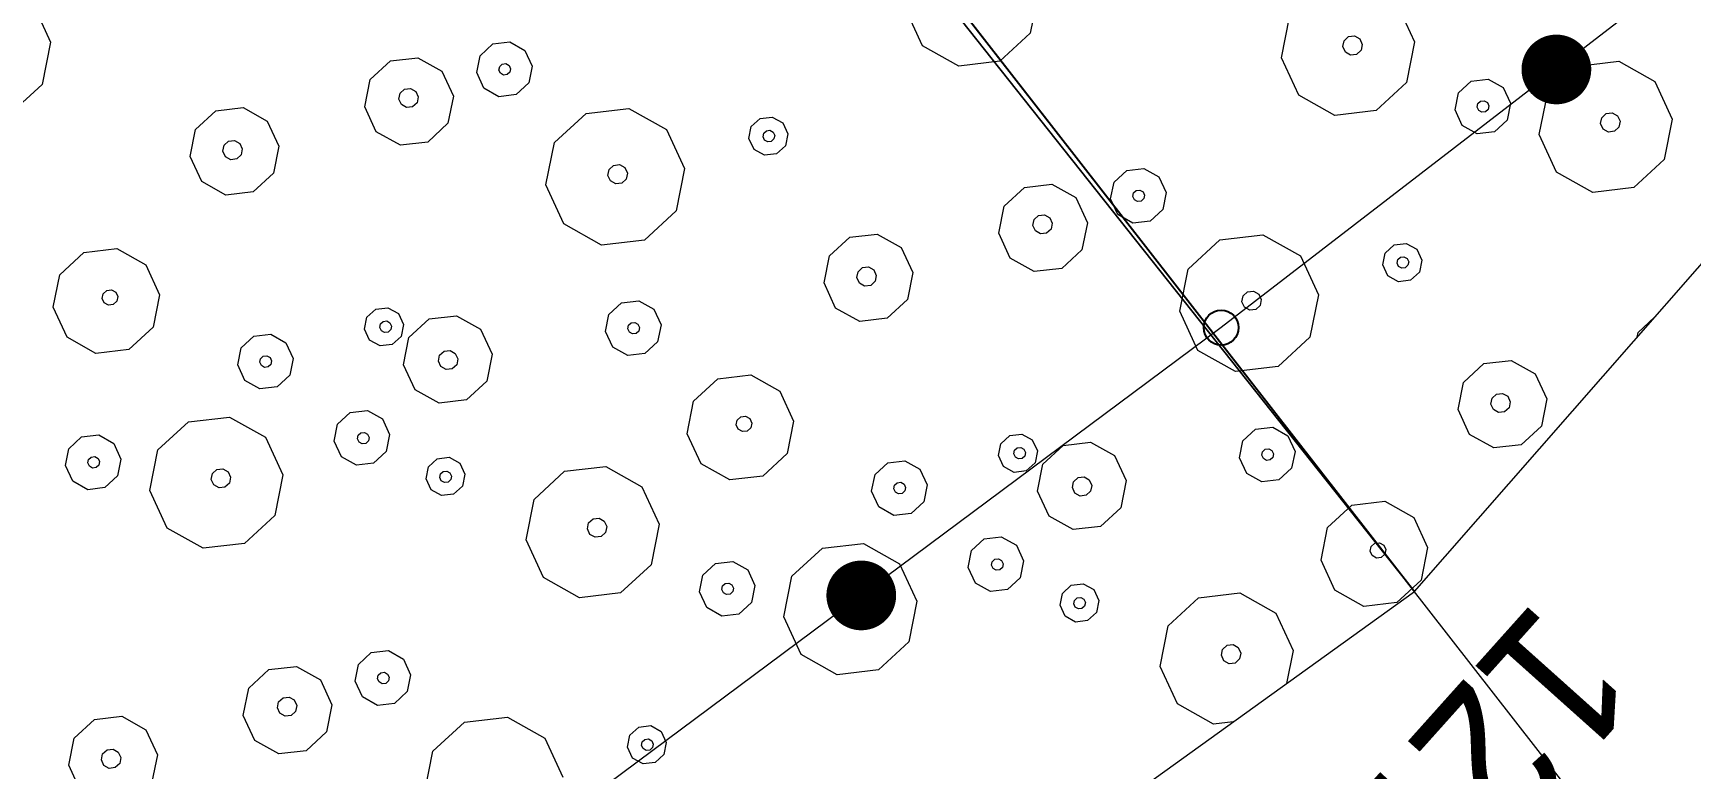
# Model space of a CAD drawing. Header units: metres. Extents: x -2858 to 512, y -1995 to 1252.
# Drawn here: x -448.621 to -443.868, y -177.552 to -175.441 of the extents above; entities that cross this region are included whole.
import ezdxf
from ezdxf.enums import TextEntityAlignment as Align

# ---------------------------------------------------------------- set-up
doc = ezdxf.new("R2010")
doc.units = ezdxf.units.M
doc.header["$PDMODE"] = 33
doc.header["$PDSIZE"] = 0.1
for name, color, linetype in [('Calque commun', 7, 'Continuous'), ('Calque11', 7, 'Continuous'), ('Calque14', 7, 'Continuous'), ('Calque15', 7, 'Continuous'), ('Calque7', 7, 'Continuous'), ('Calque8', 7, 'Continuous')]:
    doc.layers.add(name, color=color, linetype=linetype)
doc.styles.add('Arial12', font='arial.ttf', dxfattribs={"width": 0.9, "height": 0.41584})

# ---------------------------------------------------------------- blocks, each defined once
blk = doc.blocks.new('PointTopo_SPE')
at = {"layer": 'Calque commun', "color": 1, "linetype": 'ByBlock', "lineweight": -2}
blk.add_point((0, 0), dxfattribs=at)
blk = doc.blocks.new('GeoRond')
at = {"linetype": 'Continuous', "ltscale": 2.5, "const_width": 0.499, "flags": 128}
blk.add_lwpolyline([(-0.2505, 0, 1), (0.2505, 0, 1)], format="xyb", close=True, dxfattribs=at)
blk = doc.blocks.new('geometrebondepartleger')
at = {"layer": 'Calque11', "color": 7, "linetype": 'Continuous', "lineweight": 9}
blk.add_line((150.3457, 147.4392, 79), (130.1803, 35.9078, 79), dxfattribs=at)
at = {"layer": 'Calque7', "color": 1, "linetype": 'Continuous', "lineweight": 9}
blk.add_polyline3d([(141.2008, 124.9129, 79), (146.0805, 124.0046, 79), (151.5015, 122.9015, 79), (157.3363, 121.7891, 79), (165.9825, 119.9858, 79), (155.3815, 121.9588, 79), (170.0435, 119.0562, 79)], dxfattribs=at)
at = {"layer": 'Calque14', "color": 0, "linetype": 'ByBlock', "lineweight": -2}
blk.add_blockref('PointTopo_SPE', (146.0805, 124.0046, 79), dxfattribs=at)
at = {"layer": 'Calque8', "color": 0, "linetype": 'ByBlock', "lineweight": -2}
for p, xscale, yscale, zscale, rotation in [((144.8875, 124.2267, 79), 0.1999999959996294, 0.1999999959996294, 0.1999999959996294, 349.4561286796826), ((147.3412, 123.7481, 79), 0.1999999984221459, 0.1999999984221459, 0.1999999984221459, 348.4973528603933)]:
    blk.add_blockref('GeoRond', p, dxfattribs=dict(at, xscale=xscale, yscale=yscale, zscale=zscale, rotation=rotation))
at = {"layer": 'Calque15', "color": 1, "linetype": 'ByBlock', "lineweight": -2, "style": 'Arial12', "width": 0.9}
blk.add_text('127.72', height=0.41584, dxfattribs=at).set_placement((146.0517, 125.6107, 206.7232), align=Align.TOP_LEFT)
blk = doc.blocks.new('pattern')
at = {"layer": 'Calque commun', "color": 54, "linetype": 'Continuous', "lineweight": 9}
for p, q in [((75.0623, 113.5808), (74.998, 113.5869)), ((75.0742, 113.5877), (75.0623, 113.5808)), ((75.9248, 113.5425), (76.0065, 113.5907)), ((76.0065, 113.5907), (76.101, 113.5817)), ((76.101, 113.5817), (76.1722, 113.5189)), ((75.3791, 113.5129), (75.4473, 113.5531)), ((75.4473, 113.5531), (75.526, 113.5456)), ((75.526, 113.5456), (75.5853, 113.4932)), ((75.887, 113.4554), (75.9248, 113.5425)), ((76.1722, 113.5189), (76.1928, 113.4262)), ((75.3477, 113.4403), (75.3791, 113.5129)), ((75.5853, 113.4932), (75.6025, 113.416)), ((76.4023, 113.4525), (76.4848, 113.5013)), ((75.3649, 113.3631), (75.3477, 113.4403)), ((75.4481, 113.4244), (75.455, 113.4403)), ((75.4518, 113.4075), (75.4481, 113.4244)), ((75.455, 113.4403), (75.4699, 113.4491)), ((75.4699, 113.4491), (75.4871, 113.4475)), ((75.4871, 113.4475), (75.5001, 113.436)), ((75.5001, 113.436), (75.5038, 113.4191)), ((75.9076, 113.3627), (75.887, 113.4554)), ((76.0032, 113.444), (76.0087, 113.4567)), ((76.0062, 113.4305), (76.0032, 113.444)), ((76.0166, 113.4213), (76.0062, 113.4305)), ((76.0087, 113.4567), (76.0207, 113.4638)), ((76.0207, 113.4638), (76.0344, 113.4624)), ((76.0423, 113.4271), (76.0304, 113.42)), ((76.0344, 113.4624), (76.0448, 113.4533)), ((76.0478, 113.4398), (76.0423, 113.4271)), ((76.0448, 113.4533), (76.0478, 113.4398)), ((76.1928, 113.4262), (76.155, 113.3391)), ((76.3551, 113.3437), (76.4023, 113.4525)), ((76.6689, 113.4608), (76.7116, 113.4231)), ((76.7116, 113.4231), (76.7374, 113.3073)), ((75.4648, 113.3961), (75.4518, 113.4075)), ((75.482, 113.3944), (75.4648, 113.3961)), ((75.4969, 113.4032), (75.482, 113.3944)), ((75.5038, 113.4191), (75.4969, 113.4032)), ((75.6025, 113.416), (75.571, 113.3434)), ((76.0304, 113.42), (76.0166, 113.4213)), ((75.4242, 113.3107), (75.3649, 113.3631)), ((75.571, 113.3434), (75.5029, 113.3032)), ((75.9788, 113.2999), (75.9076, 113.3627)), ((76.155, 113.3391), (76.0733, 113.2909)), ((76.3809, 113.2279), (76.3551, 113.3437)), ((76.5004, 113.3295), (76.5073, 113.3453)), ((76.5041, 113.3126), (76.5004, 113.3295)), ((76.5073, 113.3453), (76.5222, 113.3541)), ((76.5222, 113.3541), (76.5394, 113.3525)), ((76.5394, 113.3525), (76.5524, 113.341)), ((76.5524, 113.341), (76.5561, 113.3242)), ((74.5407, 113.2453), (74.6429, 113.3056)), ((74.6429, 113.3056), (74.761, 113.2944)), ((74.761, 113.2944), (74.8499, 113.2158)), ((75.5029, 113.3032), (75.4242, 113.3107)), ((76.0733, 113.2909), (75.9788, 113.2999)), ((76.5171, 113.3011), (76.5041, 113.3126)), ((76.5343, 113.2995), (76.5171, 113.3011)), ((76.5492, 113.3083), (76.5343, 113.2995)), ((76.5561, 113.3242), (76.5492, 113.3083)), ((76.7374, 113.3073), (76.6902, 113.1984)), ((74.4935, 113.1364), (74.5407, 113.2453)), ((74.8499, 113.2158), (74.8757, 113.1)), ((76.4698, 113.1493), (76.3809, 113.2279)), ((76.6902, 113.1984), (76.588, 113.1381)), ((74.6387, 113.1222), (74.6456, 113.1381)), ((74.6456, 113.1381), (74.6605, 113.1469)), ((74.6605, 113.1469), (74.6778, 113.1452)), ((74.6778, 113.1452), (74.6907, 113.1338)), ((76.588, 113.1381), (76.4698, 113.1493)), ((74.5193, 113.0206), (74.4935, 113.1364)), ((74.6425, 113.1053), (74.6387, 113.1222)), ((74.6555, 113.0939), (74.6425, 113.1053)), ((74.6727, 113.0922), (74.6555, 113.0939)), ((74.6876, 113.101), (74.6727, 113.0922)), ((74.6945, 113.1169), (74.6876, 113.101)), ((74.6907, 113.1338), (74.6945, 113.1169)), ((74.8757, 113.1), (74.8285, 112.9911)), ((75.9726, 113.0752), (76.0152, 113.1003)), ((76.0152, 113.1003), (76.0644, 113.0956)), ((76.0644, 113.0956), (76.1015, 113.0629)), ((75.953, 113.0298), (75.9726, 113.0752)), ((76.1015, 113.0629), (76.1123, 113.0146)), ((74.6082, 112.9421), (74.5193, 113.0206)), ((75.3219, 112.9803), (75.3517, 112.9979)), ((75.3517, 112.9979), (75.3862, 112.9946)), ((75.3862, 112.9946), (75.4121, 112.9717)), ((75.9637, 112.9816), (75.953, 113.0298)), ((76.0152, 113.0247), (76.0193, 113.0342)), ((76.0174, 113.0146), (76.0152, 113.0247)), ((76.0252, 113.0077), (76.0174, 113.0146)), ((76.0193, 113.0342), (76.0282, 113.0395)), ((76.0355, 113.0067), (76.0252, 113.0077)), ((76.0282, 113.0395), (76.0386, 113.0385)), ((76.0445, 113.012), (76.0355, 113.0067)), ((76.0386, 113.0385), (76.0464, 113.0316)), ((76.0486, 113.0215), (76.0445, 113.012)), ((76.0464, 113.0316), (76.0486, 113.0215)), ((76.1123, 113.0146), (76.0926, 112.9693)), ((74.8285, 112.9911), (74.7263, 112.9308)), ((75.3081, 112.9486), (75.3219, 112.9803)), ((75.3157, 112.9148), (75.3081, 112.9486)), ((75.3459, 112.9457), (75.35, 112.9553)), ((75.35, 112.9553), (75.359, 112.9605)), ((75.359, 112.9605), (75.3693, 112.9595)), ((75.3693, 112.9595), (75.3771, 112.9527)), ((75.3771, 112.9527), (75.3793, 112.9425)), ((75.4121, 112.9717), (75.4196, 112.938)), ((76.0008, 112.9488), (75.9637, 112.9816)), ((76.05, 112.9441), (76.0008, 112.9488)), ((76.0926, 112.9693), (76.05, 112.9441)), ((76.667, 112.9416), (76.6968, 112.9592)), ((76.6968, 112.9592), (76.7312, 112.9559)), ((76.7312, 112.9559), (76.7572, 112.933)), ((74.7263, 112.9308), (74.6082, 112.9421)), ((75.3416, 112.8919), (75.3157, 112.9148)), ((75.3482, 112.9356), (75.3459, 112.9457)), ((75.3559, 112.9287), (75.3482, 112.9356)), ((75.3663, 112.9277), (75.3559, 112.9287)), ((75.3752, 112.933), (75.3663, 112.9277)), ((75.3793, 112.9425), (75.3752, 112.933)), ((75.4059, 112.9062), (75.3761, 112.8886)), ((75.4196, 112.938), (75.4059, 112.9062)), ((76.6532, 112.9099), (76.667, 112.9416)), ((76.6607, 112.8761), (76.6532, 112.9099)), ((76.6926, 112.9071), (76.6968, 112.9166)), ((76.6949, 112.897), (76.6926, 112.9071)), ((76.6968, 112.9166), (76.7057, 112.9219)), ((76.7057, 112.9219), (76.716, 112.9209)), ((76.716, 112.9209), (76.7238, 112.914)), ((76.7261, 112.9039), (76.722, 112.8944)), ((76.7238, 112.914), (76.7261, 112.9039)), ((76.7572, 112.933), (76.7647, 112.8992)), ((74.7969, 112.8239), (74.8165, 112.8693)), ((74.8165, 112.8693), (74.8591, 112.8944)), ((74.8591, 112.8944), (74.9083, 112.8897)), ((74.9083, 112.8897), (74.9454, 112.857)), ((74.9454, 112.857), (74.9561, 112.8087)), ((75.3761, 112.8886), (75.3416, 112.8919)), ((75.5936, 112.826), (75.7001, 112.8888)), ((75.7001, 112.8888), (75.8231, 112.8771)), ((75.8231, 112.8771), (75.9158, 112.7953)), ((76.6867, 112.8532), (76.6607, 112.8761)), ((76.7211, 112.8499), (76.6867, 112.8532)), ((76.7027, 112.8901), (76.6949, 112.897)), ((76.713, 112.8891), (76.7027, 112.8901)), ((76.722, 112.8944), (76.713, 112.8891)), ((76.7509, 112.8675), (76.7211, 112.8499)), ((76.7647, 112.8992), (76.7509, 112.8675)), ((74.8076, 112.7757), (74.7969, 112.8239)), ((74.859, 112.8188), (74.8632, 112.8283)), ((74.8613, 112.8086), (74.859, 112.8188)), ((74.8691, 112.8018), (74.8613, 112.8086)), ((74.8632, 112.8283), (74.8721, 112.8336)), ((74.8721, 112.8336), (74.8825, 112.8326)), ((74.8884, 112.8061), (74.8794, 112.8008)), ((74.8825, 112.8326), (74.8902, 112.8257)), ((74.8925, 112.8156), (74.8884, 112.8061)), ((74.8902, 112.8257), (74.8925, 112.8156)), ((74.9561, 112.8087), (74.9365, 112.7634)), ((75.5444, 112.7126), (75.5936, 112.826)), ((76.3582, 112.7706), (76.4264, 112.8108)), ((76.4264, 112.8108), (76.5051, 112.8033)), ((74.8447, 112.7429), (74.8076, 112.7757)), ((74.8794, 112.8008), (74.8691, 112.8018)), ((74.9365, 112.7634), (74.8939, 112.7382)), ((75.9158, 112.7953), (75.9426, 112.6746)), ((76.3268, 112.698), (76.3582, 112.7706)), ((76.5051, 112.8033), (76.5644, 112.7509)), ((74.8939, 112.7382), (74.8447, 112.7429)), ((75.5713, 112.5919), (75.5444, 112.7126)), ((75.7056, 112.6969), (75.7125, 112.7127)), ((75.7125, 112.7127), (75.7274, 112.7215)), ((75.7274, 112.7215), (75.7447, 112.7199)), ((75.7447, 112.7199), (75.7576, 112.7084)), ((76.4339, 112.7062), (76.4488, 112.715)), ((76.4488, 112.715), (76.466, 112.7133)), ((76.466, 112.7133), (76.479, 112.7019)), ((76.5644, 112.7509), (76.5816, 112.6737)), ((76.726, 112.7049), (76.7685, 112.7301)), ((76.7685, 112.7301), (76.8177, 112.7254)), ((76.8177, 112.7254), (76.8548, 112.6926)), ((75.7094, 112.68), (75.7056, 112.6969)), ((75.7224, 112.6685), (75.7094, 112.68)), ((75.7396, 112.6669), (75.7224, 112.6685)), ((75.7545, 112.6757), (75.7396, 112.6669)), ((75.7614, 112.6915), (75.7545, 112.6757)), ((75.7576, 112.7084), (75.7614, 112.6915)), ((75.9426, 112.6746), (75.8935, 112.5612)), ((76.344, 112.6208), (76.3268, 112.698)), ((76.427, 112.6903), (76.4339, 112.7062)), ((76.4308, 112.6734), (76.427, 112.6903)), ((76.4437, 112.6619), (76.4308, 112.6734)), ((76.461, 112.6603), (76.4437, 112.6619)), ((76.4759, 112.6691), (76.461, 112.6603)), ((76.4827, 112.685), (76.4759, 112.6691)), ((76.479, 112.7019), (76.4827, 112.685)), ((76.5816, 112.6737), (76.5501, 112.6011)), ((76.7063, 112.6596), (76.726, 112.7049)), ((76.7672, 112.6574), (76.7713, 112.6669)), ((76.7713, 112.6669), (76.7803, 112.6722)), ((76.7803, 112.6722), (76.7906, 112.6712)), ((76.7906, 112.6712), (76.7984, 112.6643)), ((76.7984, 112.6643), (76.8006, 112.6542)), ((76.8548, 112.6926), (76.8656, 112.6444)), ((76.4033, 112.5684), (76.344, 112.6208)), ((76.717, 112.6113), (76.7063, 112.6596)), ((76.7694, 112.6472), (76.7672, 112.6574)), ((76.7772, 112.6404), (76.7694, 112.6472)), ((76.7876, 112.6394), (76.7772, 112.6404)), ((76.7965, 112.6446), (76.7876, 112.6394)), ((76.8006, 112.6542), (76.7965, 112.6446)), ((76.8656, 112.6444), (76.8459, 112.599)), ((77.0163, 112.5541), (77.1185, 112.6145)), ((77.1185, 112.6145), (77.2366, 112.6032)), ((74.8691, 112.5473), (74.9713, 112.6077)), ((74.9713, 112.6077), (75.0894, 112.5964)), ((75.0894, 112.5964), (75.1784, 112.5179)), ((75.664, 112.5101), (75.5713, 112.5919)), ((76.482, 112.5609), (76.4033, 112.5684)), ((76.5501, 112.6011), (76.482, 112.5609)), ((76.7541, 112.5786), (76.717, 112.6113)), ((76.8033, 112.5739), (76.7541, 112.5786)), ((76.8459, 112.599), (76.8033, 112.5739)), ((77.2366, 112.6032), (77.3256, 112.5247)), ((74.8219, 112.4385), (74.8691, 112.5473)), ((75.8935, 112.5612), (75.787, 112.4984)), ((76.4508, 112.4923), (76.4646, 112.5241)), ((76.4646, 112.5241), (76.4944, 112.5417)), ((76.4944, 112.5417), (76.5288, 112.5384)), ((76.5288, 112.5384), (76.5548, 112.5155)), ((76.9691, 112.4453), (77.0163, 112.5541)), ((77.3256, 112.5247), (77.3514, 112.4088)), ((75.1784, 112.5179), (75.2042, 112.4021)), ((75.787, 112.4984), (75.664, 112.5101)), ((76.4583, 112.4585), (76.4508, 112.4923)), ((76.4864, 112.492), (76.4906, 112.5015)), ((76.4887, 112.4818), (76.4864, 112.492)), ((76.4965, 112.4749), (76.4887, 112.4818)), ((76.4906, 112.5015), (76.4995, 112.5068)), ((76.5068, 112.474), (76.4965, 112.4749)), ((76.4995, 112.5068), (76.5098, 112.5058)), ((76.5158, 112.4792), (76.5068, 112.474)), ((76.5098, 112.5058), (76.5176, 112.4989)), ((76.5199, 112.4888), (76.5158, 112.4792)), ((76.5176, 112.4989), (76.5199, 112.4888)), ((76.5623, 112.4817), (76.5485, 112.45)), ((76.5548, 112.5155), (76.5623, 112.4817)), ((74.9672, 112.4243), (74.9741, 112.4401)), ((74.971, 112.4074), (74.9672, 112.4243)), ((74.9741, 112.4401), (74.989, 112.4489)), ((74.989, 112.4489), (75.0062, 112.4473)), ((75.0062, 112.4473), (75.0192, 112.4358)), ((75.0192, 112.4358), (75.0229, 112.419)), ((76.4843, 112.4356), (76.4583, 112.4585)), ((76.5187, 112.4324), (76.4843, 112.4356)), ((76.5485, 112.45), (76.5187, 112.4324)), ((76.9949, 112.3294), (76.9691, 112.4453)), ((77.1144, 112.431), (77.1213, 112.4469)), ((77.1182, 112.4142), (77.1144, 112.431)), ((77.1213, 112.4469), (77.1362, 112.4557)), ((77.1362, 112.4557), (77.1534, 112.4541)), ((77.1534, 112.4541), (77.1664, 112.4426)), ((77.1702, 112.4257), (77.1633, 112.4099)), ((77.1664, 112.4426), (77.1702, 112.4257)), ((74.9839, 112.3959), (74.971, 112.4074)), ((75.0012, 112.3943), (74.9839, 112.3959)), ((75.0161, 112.4031), (75.0012, 112.3943)), ((75.0229, 112.419), (75.0161, 112.4031)), ((75.2042, 112.4021), (75.157, 112.2932)), ((76.7479, 112.3531), (76.7905, 112.3782)), ((76.7905, 112.3782), (76.8397, 112.3735)), ((77.1311, 112.4027), (77.1182, 112.4142)), ((77.1484, 112.4011), (77.1311, 112.4027)), ((77.1633, 112.4099), (77.1484, 112.4011)), ((77.3514, 112.4088), (77.3042, 112.3)), ((75.666, 112.3044), (75.7086, 112.3296)), ((75.7086, 112.3296), (75.7578, 112.3249)), ((76.7282, 112.3077), (76.7479, 112.3531)), ((76.8397, 112.3735), (76.8767, 112.3408)), ((76.8767, 112.3408), (76.8875, 112.2925)), ((77.0839, 112.2509), (76.9949, 112.3294)), ((75.157, 112.2932), (75.0548, 112.2329)), ((75.6463, 112.2591), (75.666, 112.3044)), ((75.7578, 112.3249), (75.7949, 112.2922)), ((75.7949, 112.2922), (75.8056, 112.2439)), ((76.739, 112.2595), (76.7282, 112.3077)), ((76.7904, 112.3026), (76.7945, 112.3121)), ((76.7927, 112.2925), (76.7904, 112.3026)), ((76.8004, 112.2856), (76.7927, 112.2925)), ((76.7945, 112.3121), (76.8035, 112.3174)), ((76.8108, 112.2846), (76.8004, 112.2856)), ((76.8035, 112.3174), (76.8138, 112.3164)), ((76.8197, 112.2899), (76.8108, 112.2846)), ((76.8138, 112.3164), (76.8216, 112.3095)), ((76.8239, 112.2994), (76.8197, 112.2899)), ((76.8216, 112.3095), (76.8239, 112.2994)), ((76.8875, 112.2925), (76.8678, 112.2472)), ((77.3042, 112.3), (77.202, 112.2396)), ((77.7838, 112.2574), (77.7976, 112.2892)), ((77.7976, 112.2892), (77.8274, 112.3068)), ((77.8274, 112.3068), (77.8618, 112.3035)), ((77.8618, 112.3035), (77.8878, 112.2806)), ((75.6571, 112.2108), (75.6463, 112.2591)), ((75.7085, 112.2539), (75.7127, 112.2635)), ((75.7108, 112.2438), (75.7085, 112.2539)), ((75.7186, 112.2369), (75.7108, 112.2438)), ((75.7127, 112.2635), (75.7216, 112.2687)), ((75.7289, 112.236), (75.7186, 112.2369)), ((75.7216, 112.2687), (75.7319, 112.2678)), ((75.7378, 112.2412), (75.7289, 112.236)), ((75.7319, 112.2678), (75.7397, 112.2609)), ((75.742, 112.2508), (75.7378, 112.2412)), ((75.7397, 112.2609), (75.742, 112.2508)), ((75.8056, 112.2439), (75.7859, 112.1985)), ((75.8811, 112.1941), (75.9492, 112.2343)), ((75.9492, 112.2343), (76.0279, 112.2268)), ((76.776, 112.2267), (76.739, 112.2595)), ((76.8678, 112.2472), (76.8252, 112.222)), ((77.202, 112.2396), (77.0839, 112.2509)), ((77.7913, 112.2236), (77.7838, 112.2574)), ((77.8216, 112.2546), (77.8257, 112.2641)), ((77.8238, 112.2444), (77.8216, 112.2546)), ((77.8316, 112.2376), (77.8238, 112.2444)), ((77.8257, 112.2641), (77.8346, 112.2694)), ((77.842, 112.2366), (77.8316, 112.2376)), ((77.8346, 112.2694), (77.845, 112.2684)), ((77.8509, 112.2419), (77.842, 112.2366)), ((77.845, 112.2684), (77.8528, 112.2615)), ((77.855, 112.2514), (77.8509, 112.2419)), ((77.8528, 112.2615), (77.855, 112.2514)), ((77.8953, 112.2468), (77.8815, 112.215)), ((77.8878, 112.2806), (77.8953, 112.2468)), ((75.6941, 112.1781), (75.6571, 112.2108)), ((75.7859, 112.1985), (75.7434, 112.1734)), ((75.8496, 112.1215), (75.8811, 112.1941)), ((76.0279, 112.2268), (76.0872, 112.1744)), ((76.8252, 112.222), (76.776, 112.2267)), ((77.2922, 112.1781), (77.3348, 112.2032)), ((77.3348, 112.2032), (77.384, 112.1986)), ((77.384, 112.1986), (77.4211, 112.1658)), ((77.8173, 112.2007), (77.7913, 112.2236)), ((77.8517, 112.1974), (77.8173, 112.2007)), ((77.8815, 112.215), (77.8517, 112.1974)), ((75.7434, 112.1734), (75.6941, 112.1781)), ((76.0872, 112.1744), (76.1044, 112.0972)), ((77.2725, 112.1327), (77.2922, 112.1781)), ((77.3389, 112.1371), (77.3478, 112.1424)), ((77.3478, 112.1424), (77.3581, 112.1414)), ((77.3581, 112.1414), (77.3659, 112.1346)), ((77.4211, 112.1658), (77.4318, 112.1176)), ((75.8668, 112.0443), (75.8496, 112.1215)), ((75.9426, 112.1041), (75.9495, 112.12)), ((75.9463, 112.0872), (75.9426, 112.1041)), ((75.9495, 112.12), (75.9644, 112.1288)), ((75.9644, 112.1288), (75.9816, 112.1272)), ((75.9816, 112.1272), (75.9946, 112.1157)), ((75.9983, 112.0988), (75.9914, 112.0829)), ((75.9946, 112.1157), (75.9983, 112.0988)), ((76.1044, 112.0972), (76.073, 112.0246)), ((77.2833, 112.0845), (77.2725, 112.1327)), ((77.3347, 112.1276), (77.3389, 112.1371)), ((77.337, 112.1175), (77.3347, 112.1276)), ((77.3448, 112.1106), (77.337, 112.1175)), ((77.3551, 112.1096), (77.3448, 112.1106)), ((77.364, 112.1149), (77.3551, 112.1096)), ((77.3682, 112.1244), (77.364, 112.1149)), ((77.3659, 112.1346), (77.3682, 112.1244)), ((77.4318, 112.1176), (77.4121, 112.0722)), ((78.0201, 112.0214), (78.0693, 112.1348)), ((75.9261, 111.9919), (75.8668, 112.0443)), ((75.9593, 112.0758), (75.9463, 112.0872)), ((75.9765, 112.0741), (75.9593, 112.0758)), ((75.9914, 112.0829), (75.9765, 112.0741)), ((77.3203, 112.0518), (77.2833, 112.0845)), ((77.3696, 112.0471), (77.3203, 112.0518)), ((77.4121, 112.0722), (77.3696, 112.0471)), ((76.073, 112.0246), (76.0048, 111.9844)), ((78.047, 111.9008), (78.0201, 112.0214)), ((76.0048, 111.9844), (75.9261, 111.9919)), ((76.3216, 111.9165), (76.3897, 111.9567)), ((76.3897, 111.9567), (76.4685, 111.9492)), ((76.4685, 111.9492), (76.5278, 111.8969)), ((76.8673, 111.9461), (76.949, 111.9944)), ((76.949, 111.9944), (77.0435, 111.9854)), ((77.0435, 111.9854), (77.1147, 111.9225)), ((76.2902, 111.8439), (76.3216, 111.9165)), ((76.8295, 111.859), (76.8673, 111.9461)), ((77.1147, 111.9225), (77.1353, 111.8299)), ((77.3448, 111.8562), (77.447, 111.9165)), ((77.447, 111.9165), (77.5651, 111.9053)), ((77.5651, 111.9053), (77.6541, 111.8267)), ((76.5278, 111.8969), (76.545, 111.8196)), ((76.8501, 111.7664), (76.8295, 111.859)), ((76.9457, 111.8477), (76.9512, 111.8604)), ((76.9512, 111.8604), (76.9632, 111.8674)), ((76.9632, 111.8674), (76.9769, 111.8661)), ((76.9769, 111.8661), (76.9873, 111.8569)), ((76.9873, 111.8569), (76.9903, 111.8434)), ((77.2976, 111.7473), (77.3448, 111.8562)), ((78.1396, 111.819), (78.047, 111.9008)), ((78.3691, 111.8701), (78.2627, 111.8072)), ((76.3074, 111.7667), (76.2902, 111.8439)), ((76.3906, 111.8281), (76.3975, 111.8439)), ((76.3943, 111.8112), (76.3906, 111.8281)), ((76.4073, 111.7997), (76.3943, 111.8112)), ((76.3975, 111.8439), (76.4124, 111.8527)), ((76.4124, 111.8527), (76.4296, 111.8511)), ((76.4394, 111.8069), (76.4245, 111.7981)), ((76.4296, 111.8511), (76.4426, 111.8396)), ((76.4463, 111.8228), (76.4394, 111.8069)), ((76.4426, 111.8396), (76.4463, 111.8228)), ((76.545, 111.8196), (76.5135, 111.7471)), ((76.9487, 111.8341), (76.9457, 111.8477)), ((76.9591, 111.825), (76.9487, 111.8341)), ((76.9729, 111.8237), (76.9591, 111.825)), ((76.9848, 111.8307), (76.9729, 111.8237)), ((76.9903, 111.8434), (76.9848, 111.8307)), ((77.1353, 111.8299), (77.0975, 111.7428)), ((77.6541, 111.8267), (77.6799, 111.7109)), ((78.2627, 111.8072), (78.1396, 111.819)), ((76.3667, 111.7143), (76.3074, 111.7667)), ((76.4245, 111.7981), (76.4073, 111.7997)), ((76.9213, 111.7035), (76.8501, 111.7664)), ((76.4454, 111.7068), (76.3667, 111.7143)), ((76.5135, 111.7471), (76.4454, 111.7068)), ((77.0975, 111.7428), (77.0158, 111.6945)), ((77.3234, 111.6315), (77.2976, 111.7473)), ((77.4429, 111.7331), (77.4498, 111.749)), ((77.4466, 111.7162), (77.4429, 111.7331)), ((77.4596, 111.7048), (77.4466, 111.7162)), ((77.4498, 111.749), (77.4647, 111.7578)), ((77.4647, 111.7578), (77.4819, 111.7561)), ((77.4917, 111.7119), (77.4768, 111.7031)), ((77.4819, 111.7561), (77.4949, 111.7447)), ((77.4986, 111.7278), (77.4917, 111.7119)), ((77.4949, 111.7447), (77.4986, 111.7278)), ((75.4832, 111.6489), (75.5854, 111.7093)), ((75.5854, 111.7093), (75.7035, 111.698)), ((75.7035, 111.698), (75.7924, 111.6195)), ((77.0158, 111.6945), (76.9213, 111.7035)), ((77.4768, 111.7031), (77.4596, 111.7048)), ((77.6799, 111.7109), (77.6327, 111.602)), ((75.7924, 111.6195), (75.8182, 111.5036)), ((77.4123, 111.553), (77.3234, 111.6315)), ((78.1417, 111.6133), (78.1842, 111.6384)), ((78.1842, 111.6384), (78.2335, 111.6337)), ((78.2335, 111.6337), (78.2705, 111.601)), ((77.6327, 111.602), (77.5305, 111.5417)), ((78.122, 111.5679), (78.1417, 111.6133)), ((78.1842, 111.5628), (78.1883, 111.5723)), ((78.1883, 111.5723), (78.1973, 111.5776)), ((78.1973, 111.5776), (78.2076, 111.5766)), ((78.2076, 111.5766), (78.2154, 111.5697)), ((78.2154, 111.5697), (78.2176, 111.5596)), ((78.2705, 111.601), (78.2813, 111.5527)), ((77.5305, 111.5417), (77.4123, 111.553)), ((78.1328, 111.5196), (78.122, 111.5679)), ((78.1865, 111.5526), (78.1842, 111.5628)), ((78.1942, 111.5458), (78.1865, 111.5526)), ((78.2046, 111.5448), (78.1942, 111.5458)), ((78.2135, 111.5501), (78.2046, 111.5448)), ((78.2176, 111.5596), (78.2135, 111.5501)), ((78.2813, 111.5527), (78.2616, 111.5074)), ((78.3567, 111.5029), (78.4248, 111.5431)), ((78.4248, 111.5431), (78.5036, 111.5356)), ((78.5036, 111.5356), (78.5629, 111.4833)), ((75.8182, 111.5036), (75.771, 111.3948)), ((76.8955, 111.4335), (76.9151, 111.4788)), ((76.9151, 111.4788), (76.9577, 111.504)), ((76.9577, 111.504), (77.0069, 111.4993)), ((77.0069, 111.4993), (77.044, 111.4665)), ((78.1698, 111.4869), (78.1328, 111.5196)), ((78.219, 111.4822), (78.1698, 111.4869)), ((78.2616, 111.5074), (78.219, 111.4822)), ((78.3253, 111.4303), (78.3567, 111.5029)), ((78.5629, 111.4833), (78.5801, 111.406)), ((76.9062, 111.3852), (76.8955, 111.4335)), ((76.9577, 111.4283), (76.9618, 111.4379)), ((76.9599, 111.4182), (76.9577, 111.4283)), ((76.9618, 111.4379), (76.9707, 111.4431)), ((76.9707, 111.4431), (76.9811, 111.4421)), ((76.9811, 111.4421), (76.9889, 111.4353)), ((76.9889, 111.4353), (76.9911, 111.4251)), ((77.044, 111.4665), (77.0547, 111.4183)), ((78.3425, 111.3531), (78.3253, 111.4303)), ((78.4182, 111.413), (78.4251, 111.4288)), ((78.4251, 111.4288), (78.44, 111.4376)), ((78.44, 111.4376), (78.4573, 111.436)), ((78.4573, 111.436), (78.4702, 111.4245)), ((76.2506, 111.3522), (76.2644, 111.384)), ((76.2644, 111.384), (76.2942, 111.4016)), ((76.2942, 111.4016), (76.3287, 111.3983)), ((76.3287, 111.3983), (76.3546, 111.3754)), ((76.9433, 111.3525), (76.9062, 111.3852)), ((76.9677, 111.4113), (76.9599, 111.4182)), ((76.978, 111.4103), (76.9677, 111.4113)), ((76.987, 111.4156), (76.978, 111.4103)), ((76.9911, 111.4251), (76.987, 111.4156)), ((77.0547, 111.4183), (77.0351, 111.3729)), ((78.422, 111.3961), (78.4182, 111.413)), ((78.435, 111.3846), (78.422, 111.3961)), ((78.4522, 111.383), (78.435, 111.3846)), ((78.4671, 111.3918), (78.4522, 111.383)), ((78.474, 111.4076), (78.4671, 111.3918)), ((78.4702, 111.4245), (78.474, 111.4076)), ((78.5801, 111.406), (78.5486, 111.3335)), ((76.2582, 111.3184), (76.2506, 111.3522)), ((76.2884, 111.3494), (76.2925, 111.3589)), ((76.2907, 111.3392), (76.2884, 111.3494)), ((76.2984, 111.3324), (76.2907, 111.3392)), ((76.2925, 111.3589), (76.3015, 111.3642)), ((76.3088, 111.3314), (76.2984, 111.3324)), ((76.3015, 111.3642), (76.3118, 111.3632)), ((76.3177, 111.3367), (76.3088, 111.3314)), ((76.3118, 111.3632), (76.3196, 111.3563)), ((76.3219, 111.3462), (76.3177, 111.3367)), ((76.3196, 111.3563), (76.3219, 111.3462)), ((76.3621, 111.3416), (76.3484, 111.3098)), ((76.3546, 111.3754), (76.3621, 111.3416)), ((76.9925, 111.3478), (76.9433, 111.3525)), ((77.0351, 111.3729), (76.9925, 111.3478)), ((77.5957, 111.3135), (77.6095, 111.3452)), ((77.6095, 111.3452), (77.6393, 111.3628)), ((77.6393, 111.3628), (77.6737, 111.3596)), ((77.6737, 111.3596), (77.6997, 111.3367)), ((77.6997, 111.3367), (77.7072, 111.3029)), ((78.4018, 111.3008), (78.3425, 111.3531)), ((78.5486, 111.3335), (78.4805, 111.2932)), ((76.2841, 111.2955), (76.2582, 111.3184)), ((76.3186, 111.2923), (76.2841, 111.2955)), ((76.3484, 111.3098), (76.3186, 111.2923)), ((76.5361, 111.2296), (76.6425, 111.2925)), ((76.6425, 111.2925), (76.7656, 111.2808)), ((77.6032, 111.2797), (77.5957, 111.3135)), ((77.6351, 111.3107), (77.6393, 111.3203)), ((77.6374, 111.3006), (77.6351, 111.3107)), ((77.6452, 111.2937), (77.6374, 111.3006)), ((77.6393, 111.3203), (77.6482, 111.3255)), ((77.6555, 111.2927), (77.6452, 111.2937)), ((77.6482, 111.3255), (77.6585, 111.3246)), ((77.6645, 111.298), (77.6555, 111.2927)), ((77.6585, 111.3246), (77.6663, 111.3177)), ((77.6686, 111.3076), (77.6645, 111.298)), ((77.6663, 111.3177), (77.6686, 111.3076)), ((77.7072, 111.3029), (77.6934, 111.2711)), ((78.4805, 111.2932), (78.4018, 111.3008)), ((76.7656, 111.2808), (76.8583, 111.1989)), ((77.6292, 111.2568), (77.6032, 111.2797)), ((77.6636, 111.2535), (77.6292, 111.2568)), ((77.6934, 111.2711), (77.6636, 111.2535)), ((78.7973, 111.2253), (78.8654, 111.2655)), ((76.4869, 111.1162), (76.5361, 111.2296)), ((76.8583, 111.1989), (76.8851, 111.0783)), ((77.3007, 111.1742), (77.3689, 111.2144)), ((77.3689, 111.2144), (77.4476, 111.2069)), ((77.4476, 111.2069), (77.5069, 111.1546)), ((78.7658, 111.1528), (78.7973, 111.2253)), ((77.2693, 111.1016), (77.3007, 111.1742)), ((77.5069, 111.1546), (77.5241, 111.0773)), ((78.783, 111.0755), (78.7658, 111.1528)), ((78.8663, 111.1369), (78.8731, 111.1528)), ((78.8731, 111.1528), (78.888, 111.1616)), ((78.888, 111.1616), (78.9053, 111.1599)), ((78.9053, 111.1599), (78.9182, 111.1485)), ((78.9182, 111.1485), (78.922, 111.1316)), ((76.5138, 110.9956), (76.4869, 111.1162)), ((76.6481, 111.1005), (76.655, 111.1164)), ((76.6519, 111.0836), (76.6481, 111.1005)), ((76.655, 111.1164), (76.6699, 111.1252)), ((76.6699, 111.1252), (76.6872, 111.1235)), ((76.6872, 111.1235), (76.7001, 111.1121)), ((76.7039, 111.0952), (76.697, 111.0793)), ((76.7001, 111.1121), (76.7039, 111.0952)), ((77.2865, 111.0244), (77.2693, 111.1016)), ((77.3695, 111.0939), (77.3764, 111.1098)), ((77.3733, 111.077), (77.3695, 111.0939)), ((77.3764, 111.1098), (77.3913, 111.1186)), ((77.3913, 111.1186), (77.4085, 111.117)), ((77.4085, 111.117), (77.4215, 111.1055)), ((77.4215, 111.1055), (77.4252, 111.0886)), ((77.6488, 111.0632), (77.6685, 111.1086)), ((77.6685, 111.1086), (77.711, 111.1337)), ((77.711, 111.1337), (77.7602, 111.129)), ((77.7602, 111.129), (77.7973, 111.0963)), ((77.7973, 111.0963), (77.8081, 111.048)), ((78.87, 111.12), (78.8663, 111.1369)), ((78.883, 111.1086), (78.87, 111.12)), ((78.9002, 111.1069), (78.883, 111.1086)), ((78.9151, 111.1157), (78.9002, 111.1069)), ((78.922, 111.1316), (78.9151, 111.1157)), ((79.0207, 111.1285), (78.9892, 111.0559)), ((76.6649, 111.0722), (76.6519, 111.0836)), ((76.6821, 111.0705), (76.6649, 111.0722)), ((76.697, 111.0793), (76.6821, 111.0705)), ((76.8851, 111.0783), (76.836, 110.9649)), ((77.3862, 111.0656), (77.3733, 111.077)), ((77.4035, 111.0639), (77.3862, 111.0656)), ((77.4184, 111.0727), (77.4035, 111.0639)), ((77.4252, 111.0886), (77.4184, 111.0727)), ((77.5241, 111.0773), (77.4926, 111.0048)), ((77.6595, 111.0149), (77.6488, 111.0632)), ((77.7097, 111.061), (77.7138, 111.0705)), ((77.7119, 111.0509), (77.7097, 111.061)), ((77.7197, 111.044), (77.7119, 111.0509)), ((77.7138, 111.0705), (77.7228, 111.0758)), ((77.7228, 111.0758), (77.7331, 111.0748)), ((77.739, 111.0483), (77.7301, 111.043)), ((77.7331, 111.0748), (77.7409, 111.0679)), ((77.7431, 111.0578), (77.739, 111.0483)), ((77.7409, 111.0679), (77.7431, 111.0578)), ((77.8081, 111.048), (77.7884, 111.0027)), ((78.8423, 111.0232), (78.783, 111.0755)), ((78.9892, 111.0559), (78.9211, 111.0157)), ((77.3458, 110.972), (77.2865, 111.0244)), ((77.4926, 111.0048), (77.4245, 110.9645)), ((77.6966, 110.9822), (77.6595, 111.0149)), ((77.7301, 111.043), (77.7197, 111.044)), ((77.7884, 111.0027), (77.7458, 110.9775)), ((77.9588, 110.9578), (78.061, 111.0181)), ((78.061, 111.0181), (78.1792, 111.0068)), ((78.1792, 111.0068), (78.2681, 110.9283)), ((78.9211, 111.0157), (78.8423, 111.0232)), ((76.6065, 110.9138), (76.5138, 110.9956)), ((76.836, 110.9649), (76.7295, 110.902)), ((77.4245, 110.9645), (77.3458, 110.972)), ((77.7458, 110.9775), (77.6966, 110.9822)), ((77.9116, 110.8489), (77.9588, 110.9578)), ((76.7295, 110.902), (76.6065, 110.9138)), ((77.3933, 110.896), (77.4071, 110.9277)), ((77.4071, 110.9277), (77.4369, 110.9453)), ((77.4289, 110.8956), (77.4331, 110.9051)), ((77.4331, 110.9051), (77.442, 110.9104)), ((77.4369, 110.9453), (77.4713, 110.942)), ((77.442, 110.9104), (77.4523, 110.9094)), ((77.4523, 110.9094), (77.4601, 110.9025)), ((77.4713, 110.942), (77.4973, 110.9191)), ((77.4973, 110.9191), (77.5048, 110.8853)), ((78.2681, 110.9283), (78.2939, 110.8125)), ((77.4008, 110.8622), (77.3933, 110.896)), ((77.4268, 110.8393), (77.4008, 110.8622)), ((77.4312, 110.8855), (77.4289, 110.8956)), ((77.439, 110.8786), (77.4312, 110.8855)), ((77.4493, 110.8776), (77.439, 110.8786)), ((77.4583, 110.8829), (77.4493, 110.8776)), ((77.4624, 110.8924), (77.4583, 110.8829)), ((77.4601, 110.9025), (77.4624, 110.8924)), ((77.5048, 110.8853), (77.491, 110.8536)), ((78.0638, 110.8506), (78.0787, 110.8594)), ((78.0787, 110.8594), (78.0959, 110.8577)), ((78.0959, 110.8577), (78.1089, 110.8463)), ((77.4612, 110.836), (77.4268, 110.8393)), ((77.491, 110.8536), (77.4612, 110.836)), ((77.9374, 110.7331), (77.9116, 110.8489)), ((78.0569, 110.8347), (78.0638, 110.8506)), ((78.0607, 110.8178), (78.0569, 110.8347)), ((78.0736, 110.8063), (78.0607, 110.8178)), ((78.1058, 110.8135), (78.0909, 110.8047)), ((78.1127, 110.8294), (78.1058, 110.8135)), ((78.1089, 110.8463), (78.1127, 110.8294)), ((78.2939, 110.8125), (78.2467, 110.7036)), ((77.6904, 110.7567), (77.733, 110.7819)), ((77.733, 110.7819), (77.7822, 110.7772)), ((77.7822, 110.7772), (77.8192, 110.7444)), ((78.0909, 110.8047), (78.0736, 110.8063)), ((76.6085, 110.7081), (76.6511, 110.7332)), ((76.6511, 110.7332), (76.7003, 110.7285)), ((76.7003, 110.7285), (76.7374, 110.6958)), ((77.6707, 110.7114), (77.6904, 110.7567)), ((77.7329, 110.7062), (77.737, 110.7158)), ((77.737, 110.7158), (77.746, 110.721)), ((77.746, 110.721), (77.7563, 110.72)), ((77.7563, 110.72), (77.7641, 110.7132)), ((77.7641, 110.7132), (77.7664, 110.703)), ((77.8192, 110.7444), (77.83, 110.6962)), ((78.0264, 110.6545), (77.9374, 110.7331)), ((76.5888, 110.6627), (76.6085, 110.7081)), ((76.651, 110.6576), (76.6552, 110.6671)), ((76.6552, 110.6671), (76.6641, 110.6724)), ((76.6641, 110.6724), (76.6744, 110.6714)), ((76.6744, 110.6714), (76.6822, 110.6645)), ((76.7374, 110.6958), (76.7481, 110.6475)), ((77.6815, 110.6631), (77.6707, 110.7114)), ((77.7352, 110.6961), (77.7329, 110.7062)), ((77.7429, 110.6892), (77.7352, 110.6961)), ((77.7533, 110.6882), (77.7429, 110.6892)), ((77.7622, 110.6935), (77.7533, 110.6882)), ((77.7664, 110.703), (77.7622, 110.6935)), ((77.83, 110.6962), (77.8103, 110.6508)), ((78.2467, 110.7036), (78.1445, 110.6433)), ((76.5996, 110.6144), (76.5888, 110.6627)), ((76.6533, 110.6475), (76.651, 110.6576)), ((76.6611, 110.6406), (76.6533, 110.6475)), ((76.6714, 110.6396), (76.6611, 110.6406)), ((76.6803, 110.6449), (76.6714, 110.6396)), ((76.6845, 110.6544), (76.6803, 110.6449)), ((76.6822, 110.6645), (76.6845, 110.6544)), ((76.7481, 110.6475), (76.7284, 110.6022)), ((76.8235, 110.5977), (76.8917, 110.6379)), ((76.8917, 110.6379), (76.9704, 110.6304)), ((76.9704, 110.6304), (77.0297, 110.5781)), ((77.7185, 110.6304), (77.6815, 110.6631)), ((77.7677, 110.6257), (77.7185, 110.6304)), ((77.8103, 110.6508), (77.7677, 110.6257)), ((78.1445, 110.6433), (78.0264, 110.6545)), ((76.6366, 110.5817), (76.5996, 110.6144)), ((76.6859, 110.577), (76.6366, 110.5817)), ((76.7284, 110.6022), (76.6859, 110.577)), ((76.7921, 110.5251), (76.8235, 110.5977)), ((77.0297, 110.5781), (77.0469, 110.5008)), ((78.215, 110.5364), (78.2347, 110.5817)), ((78.2347, 110.5817), (78.2773, 110.6069)), ((78.2773, 110.6069), (78.3265, 110.6022)), ((78.3265, 110.6022), (78.3636, 110.5695)), ((76.8093, 110.4479), (76.7921, 110.5251)), ((76.8851, 110.5078), (76.892, 110.5236)), ((76.892, 110.5236), (76.9069, 110.5324)), ((76.9069, 110.5324), (76.9241, 110.5308)), ((76.9241, 110.5308), (76.9371, 110.5193)), ((78.2258, 110.4881), (78.215, 110.5364)), ((78.2772, 110.5313), (78.2813, 110.5408)), ((78.2795, 110.5211), (78.2772, 110.5313)), ((78.2813, 110.5408), (78.2903, 110.5461)), ((78.2903, 110.5461), (78.3006, 110.5451)), ((78.3006, 110.5451), (78.3084, 110.5382)), ((78.3107, 110.5281), (78.3065, 110.5185)), ((78.3084, 110.5382), (78.3107, 110.5281)), ((78.3636, 110.5695), (78.3743, 110.5212)), ((76.8888, 110.4909), (76.8851, 110.5078)), ((76.9018, 110.4794), (76.8888, 110.4909)), ((76.919, 110.4778), (76.9018, 110.4794)), ((76.9339, 110.4866), (76.919, 110.4778)), ((76.9408, 110.5024), (76.9339, 110.4866)), ((76.9371, 110.5193), (76.9408, 110.5024)), ((77.0469, 110.5008), (77.0155, 110.4283)), ((78.2628, 110.4554), (78.2258, 110.4881)), ((78.2873, 110.5143), (78.2795, 110.5211)), ((78.2976, 110.5133), (78.2873, 110.5143)), ((78.3065, 110.5185), (78.2976, 110.5133)), ((78.3546, 110.4758), (78.3121, 110.4507)), ((78.3743, 110.5212), (78.3546, 110.4758)), ((76.8686, 110.3956), (76.8093, 110.4479)), ((77.0155, 110.4283), (76.9473, 110.388)), ((78.3121, 110.4507), (78.2628, 110.4554)), ((76.9473, 110.388), (76.8686, 110.3956)), ((77.8098, 110.3498), (77.8915, 110.398)), ((77.8915, 110.398), (77.986, 110.389)), ((77.986, 110.389), (78.0572, 110.3262)), ((77.2641, 110.3201), (77.3322, 110.3604)), ((77.3322, 110.3604), (77.411, 110.3529)), ((77.411, 110.3529), (77.4703, 110.3005)), ((77.772, 110.2627), (77.8098, 110.3498)), ((77.2327, 110.2476), (77.2641, 110.3201)), ((77.4703, 110.3005), (77.4875, 110.2233)), ((78.0572, 110.3262), (78.0778, 110.2335)), ((77.2499, 110.1703), (77.2327, 110.2476)), ((77.3331, 110.2317), (77.34, 110.2476)), ((77.34, 110.2476), (77.3549, 110.2564)), ((77.3549, 110.2564), (77.3721, 110.2547)), ((77.3721, 110.2547), (77.3851, 110.2433)), ((77.3851, 110.2433), (77.3888, 110.2264)), ((77.7926, 110.17), (77.772, 110.2627)), ((77.8882, 110.2513), (77.8937, 110.264)), ((77.8912, 110.2378), (77.8882, 110.2513)), ((77.9016, 110.2286), (77.8912, 110.2378)), ((77.8937, 110.264), (77.9056, 110.271)), ((77.9056, 110.271), (77.9194, 110.2697)), ((77.9194, 110.2697), (77.9298, 110.2606)), ((77.9328, 110.247), (77.9273, 110.2343)), ((77.9298, 110.2606), (77.9328, 110.247)), ((77.3368, 110.2148), (77.3331, 110.2317)), ((77.3498, 110.2034), (77.3368, 110.2148)), ((77.367, 110.2017), (77.3498, 110.2034)), ((77.3819, 110.2105), (77.367, 110.2017)), ((77.3888, 110.2264), (77.3819, 110.2105)), ((77.4875, 110.2233), (77.456, 110.1507)), ((77.9154, 110.2273), (77.9016, 110.2286)), ((77.9273, 110.2343), (77.9154, 110.2273)), ((78.0778, 110.2335), (78.04, 110.1464)), ((77.3092, 110.118), (77.2499, 110.1703)), ((77.456, 110.1507), (77.3879, 110.1105)), ((77.8638, 110.1072), (77.7926, 110.17)), ((78.04, 110.1464), (77.9583, 110.0982)), ((77.3879, 110.1105), (77.3092, 110.118)), ((77.9583, 110.0982), (77.8638, 110.1072)), ((77.4786, 109.6333), (77.585, 109.6961)), ((77.585, 109.6961), (77.7081, 109.6844)), ((77.4294, 109.5199), (77.4786, 109.6333))]:
    blk.add_line(p, q, dxfattribs=at)
at = {"layer": 'Calque commun', "color": 7, "linetype": 'Continuous', "lineweight": 9}
mesh = blk.add_polyface(dxfattribs=at)
corners = [(70.8497, 113.5412), (53.8349, 19.1692), (74.7282, 106.3237), (76.0435, 113.5984), (74.769, 106.1763), (58.8077, 18.2701), (114.1703, 105.207), (114.1703, 98.5387)]
mesh.append_faces([[corners[k] for k in face] for face in [(3, 4, 6)]], dxfattribs={"vtx0": -1, "vtx1": -1, "color": 7})
mesh.append_faces([[corners[k] for k in face] for face in [(3, 2, 4)]], dxfattribs={"vtx0": -1, "vtx2": -1, "color": 7})
mesh.append_faces([[corners[k] for k in face] for face in [(5, 2, 1)]], dxfattribs={"vtx1": -1, "color": 7})
mesh.append_faces([[corners[k] for k in face] for face in [(0, 1, 2), (3, 0, 2)]], dxfattribs={"vtx1": -1, "vtx2": -1, "color": 7})
mesh.append_faces([[corners[k] for k in face] for face in [(4, 7, 6)]], dxfattribs={"vtx2": -1, "color": 7})

msp = doc.modelspace()

# ---------------------------------------------------------------- block references
at = {"layer": 'Calque commun', "color": 0, "linetype": 'ByBlock', "lineweight": -2, "rotation": 228.1617603435354}
for name, p in [('geometrebondepartleger', (-440.1616, 15.2632)), ('pattern', (-478.5712, -44.6144))]:
    msp.add_blockref(name, p, dxfattribs=at)

doc.saveas('drawing.dxf')
